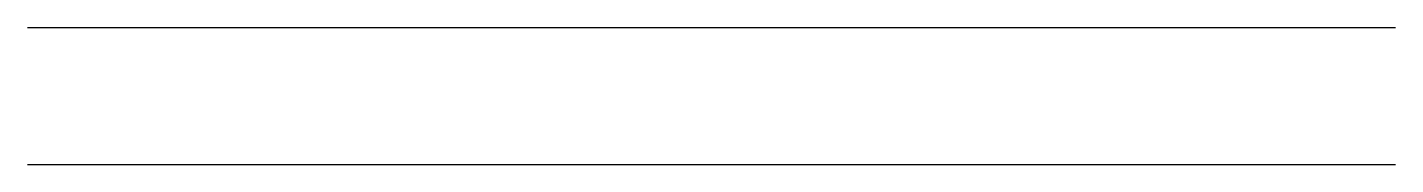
# Model space of a CAD drawing. Header units: metres. Extents: x 0 to 10, y 0 to 1.
import ezdxf

# ---------------------------------------------------------------- set-up
doc = ezdxf.new("R2010")
doc.units = ezdxf.units.M
doc.layers.add('Doors', color=1, linetype='Continuous')
doc.layers.add('Walls', color=2, linetype='Continuous')

msp = doc.modelspace()

# ---------------------------------------------------------------- linework, layer by layer
at = {"layer": 'Doors'}
msp.add_line((0, 0), (10, 0), dxfattribs=at)
at = {"layer": 'Walls'}
msp.add_line((0, 1), (10, 1), dxfattribs=at)

doc.saveas('drawing.dxf')
